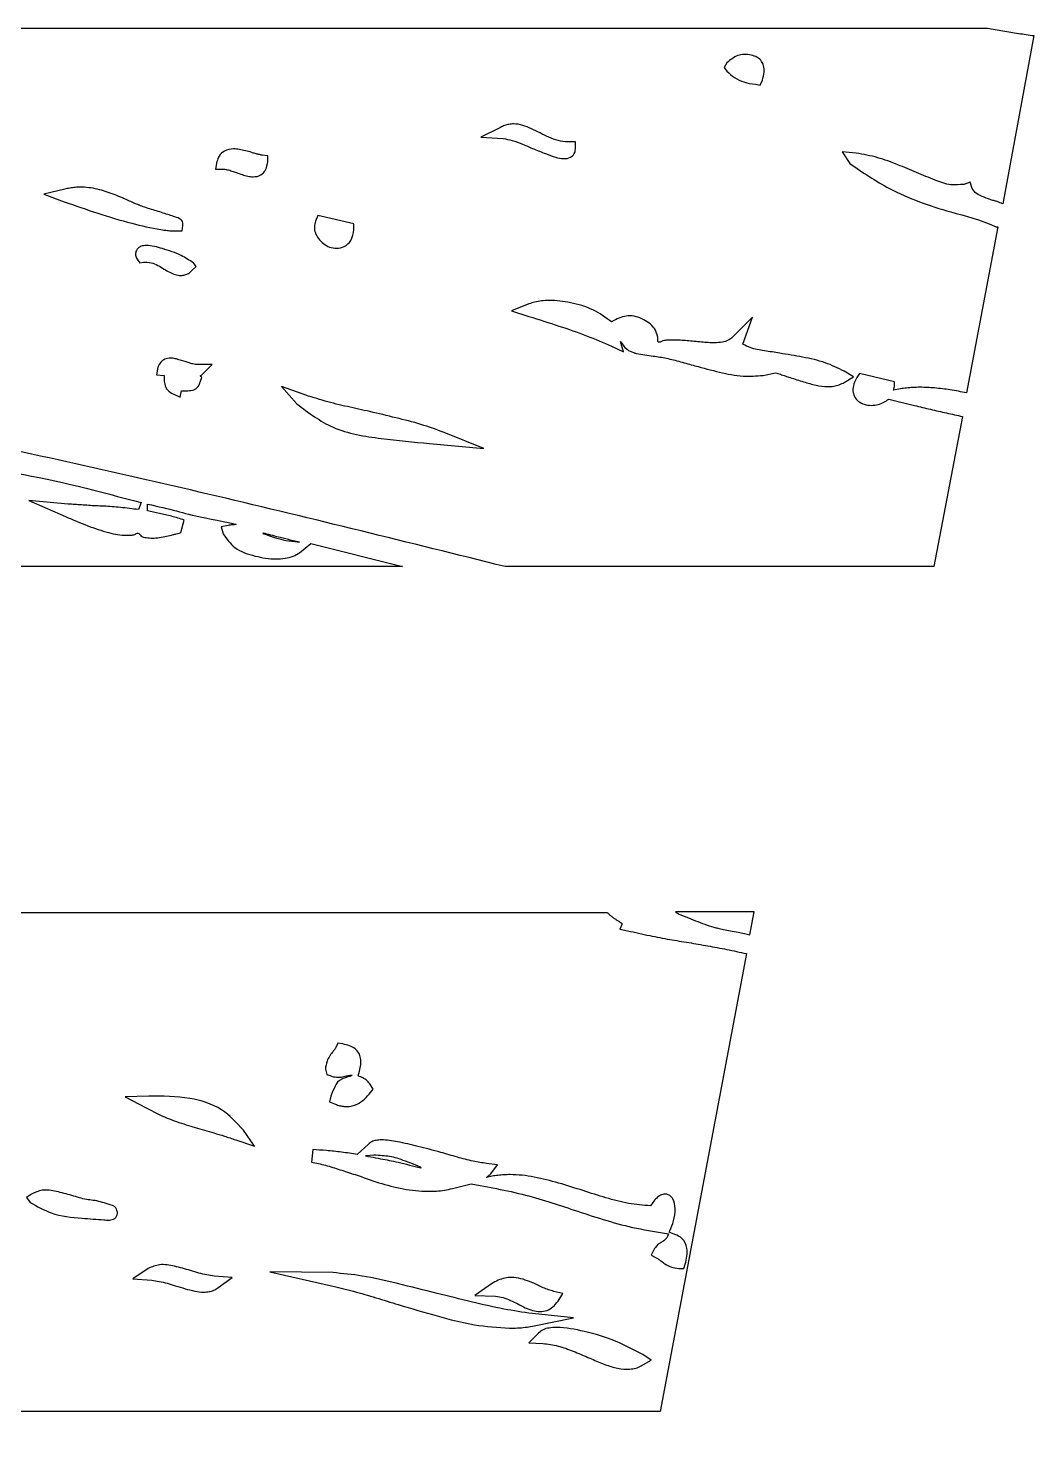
# Model space of a CAD drawing. Header units: inches. Extents: x 0.01 to 3.99, y 0.01 to 4.99.
# Drawn here: x 2.8745 to 3.1102, y 1.3559 to 1.684 of the extents above; entities that cross this region are included whole.
import ezdxf

# ---------------------------------------------------------------- set-up
doc = ezdxf.new("R2010")
doc.units = ezdxf.units.IN
doc.layers.add('Logo', color=7, linetype='CONTINUOUS')

msp = doc.modelspace()

# ---------------------------------------------------------------- linework, layer by layer
at = {"layer": 'Logo', "color": 7}
for points in [[(2.73022, 1.683985), (3.099259, 1.683985)], [(3.110161, 1.682195), (3.102839, 1.642818)], [(3.038241, 1.675849), (3.03759, 1.67471)], [(3.03759, 1.67471), (3.038241, 1.673896)], [(3.044912, 1.670805), (3.046051, 1.670642), (3.046539, 1.671781)], [(2.985195, 1.660716), (2.980639, 1.658438)], [(2.980639, 1.658438), (2.985846, 1.658113)], [(3.002769, 1.655672), (3.002769, 1.657299), (3.000979, 1.657299)], [(2.930686, 1.652743), (2.930686, 1.654045), (2.929384, 1.654208)], [(3.068506, 1.654696), (3.065251, 1.655021), (3.067041, 1.652255)], [(2.918807, 1.652743), (2.918482, 1.650953)], [(2.918482, 1.650953), (2.920434, 1.650953)], [(3.095679, 1.646397), (3.095191, 1.647862), (3.093727, 1.647374)], [(2.883173, 1.646235), (2.878291, 1.645096)], [(2.878291, 1.645096), (2.88301, 1.643306)], [(2.909044, 1.636472), (2.910672, 1.636472), (2.910834, 1.637773)], [(2.950862, 1.636797), (2.950862, 1.638099), (2.942401, 1.640051), (2.941913, 1.63875)], [(3.1017, 1.637448), (3.094377, 1.598559)], [(2.900258, 1.629638), (2.900746, 1.628987), (2.901559, 1.62915)], [(2.91295, 1.627197), (2.913926, 1.628173), (2.913275, 1.628987)], [(2.991867, 1.619387), (2.987799, 1.617759), (2.991867, 1.616458)], [(3.011718, 1.615481), (3.01123, 1.615156)], [(3.041983, 1.609949), (3.044261, 1.616295), (3.039542, 1.611576)], [(3.01123, 1.609461), (3.013996, 1.608159), (3.013345, 1.6106)], [(3.016762, 1.607834), (3.016599, 1.607834), (3.020993, 1.607183)], [(2.904977, 1.604579), (2.904651, 1.60279), (2.906441, 1.602627), (2.906441, 1.601813)], [(2.915065, 1.602627), (2.917668, 1.60523), (2.913763, 1.60523)], [(2.914739, 1.600674), (2.915228, 1.602139), (2.914902, 1.602464)], [(3.046702, 1.602627), (3.049631, 1.603278)], [(3.06574, 1.601), (3.067855, 1.602301), (3.06574, 1.603603)], [(3.077455, 1.600023), (3.077455, 1.601162), (3.069319, 1.603115), (3.068668, 1.602139)], [(2.908719, 1.598234), (2.910183, 1.597583), (2.910509, 1.599047), (2.91116, 1.599047), (2.911973, 1.599047)], [(2.93394, 1.600023), (2.93752, 1.595956)], [(2.938984, 1.598234), (2.93394, 1.600023)], [(3.07892, 1.599535), (3.077292, 1.59921)], [(3.076153, 1.597095), (3.082174, 1.59563)], [(3.093401, 1.593027), (3.08673, 1.55788), (2.986334, 1.55788)], [(2.968598, 1.586681), (2.98129, 1.585542), (2.972015, 1.589284)], [(2.883986, 1.572524), (2.874711, 1.573338), (2.883335, 1.569596)], [(2.901071, 1.57285), (2.90042, 1.571223)], [(2.902536, 1.570897), (2.902536, 1.572524)], [(2.910346, 1.565853), (2.91116, 1.568782)], [(2.921411, 1.56748), (2.919784, 1.567155), (2.920272, 1.565528)], [(2.93817, 1.561134), (2.940774, 1.56325), (2.962252, 1.55788), (2.803605, 1.55788), (2.798886, 1.532496)], [(2.937031, 1.563738), (2.93817, 1.563575)], [(2.796282, 1.520455), (2.787984, 1.476848), (3.010254, 1.476848)], [(3.04361, 1.471641), (3.044587, 1.47701), (3.0262, 1.47701)], [(3.013671, 1.474244), (3.013182, 1.472943), (3.014972, 1.472617)], [(3.042797, 1.467247), (3.02262, 1.360018), (2.766017, 1.360018), (2.765204, 1.35595)], [(2.948259, 1.446094), (2.94712, 1.446257), (2.946632, 1.445281)], [(2.944191, 1.440237), (2.944516, 1.438935)], [(2.944516, 1.438935), (2.945493, 1.43861)], [(2.951839, 1.43861), (2.952164, 1.439749)], [(2.902861, 1.433891), (2.897329, 1.433728), (2.90221, 1.431125)], [(2.945493, 1.433891), (2.945167, 1.432589), (2.946306, 1.432101)], [(2.954767, 1.434704), (2.955418, 1.435518), (2.954767, 1.436494)], [(2.927594, 1.422175), (2.924991, 1.425918)], [(2.923201, 1.42364), (2.927594, 1.422175)], [(2.941262, 1.421362), (2.940937, 1.418433)], [(2.954279, 1.422663), (2.951676, 1.420223)], [(2.955581, 1.42006), (2.953628, 1.419897)], [(2.982917, 1.415667), (2.984544, 1.417782), (2.981941, 1.418107)], [(2.983243, 1.415178), (2.981941, 1.414853)], [(2.875362, 1.410948), (2.874223, 1.410134), (2.875037, 1.408995)], [(2.973968, 1.41225), (2.978361, 1.413389), (2.983405, 1.412412)], [(3.021155, 1.409321), (3.020342, 1.408182)], [(3.023596, 1.401836), (3.024572, 1.401673), (3.024247, 1.400859)], [(3.026037, 1.40151), (3.024735, 1.401998), (3.024898, 1.402324)], [(3.021155, 1.397931), (3.020505, 1.396629), (3.021806, 1.395978)], [(3.027013, 1.393537), (3.028152, 1.393537), (3.028478, 1.394514)], [(2.902698, 1.393537), (2.899119, 1.391097), (2.903512, 1.390771)], [(2.922387, 1.391422), (2.918156, 1.391747)], [(2.91897, 1.388981), (2.922387, 1.391422)], [(2.945981, 1.392561), (2.931174, 1.392724), (2.945655, 1.389469)], [(2.98308, 1.389958), (2.979175, 1.387191), (2.984056, 1.387029)], [(2.998701, 1.38589), (2.99984, 1.38768), (2.997724, 1.388168)], [(2.99268, 1.380032), (3.00228, 1.381984), (2.99268, 1.382961)], [(2.994145, 1.378405), (2.991867, 1.376127), (2.995121, 1.375964)], [(3.020505, 1.372059), (3.018552, 1.373361)], [(3.018715, 1.371083), (3.020505, 1.372059)]]:
    msp.add_lwpolyline(points, dxfattribs=at)
for points in [[(2.942564, 1.634682)], [(2.900258, 1.56569)], [(3.02864, 1.475871)], [(3.029291, 1.469851)], [(2.895539, 1.406392)], [(3.026037, 1.40151)], [(2.987311, 1.379544)]]:
    msp.add_lwpolyline(points, close=True, dxfattribs=at)
for points, knots in [([(3.099259, 1.683985), (3.100466, 1.683768), (3.102889, 1.683332), (3.106521, 1.682719), (3.108953, 1.682369), (3.110161, 1.682195)], [0, 0, 0, 0, 0.003679, 0.007387, 0.011049, 0.011049, 0.011049, 0.011049]), ([(3.046539, 1.671781), (3.046732, 1.672408), (3.047071, 1.67351), (3.046902, 1.675041), (3.046229, 1.676774), (3.043862, 1.677921), (3.040684, 1.677866), (3.039045, 1.676513), (3.038241, 1.675849)], [0, 0, 0, 0, 0.001946, 0.003418, 0.004539, 0.007383, 0.010543, 0.013589, 0.013589, 0.013589, 0.013589]), ([(3.038241, 1.673896), (3.038815, 1.673352), (3.039979, 1.672249), (3.042314, 1.671213), (3.044013, 1.670946), (3.044912, 1.670805)], [0, 0, 0, 0, 0.00236, 0.004784, 0.00751, 0.00751, 0.00751, 0.00751]), ([(3.000979, 1.657299), (3.000215, 1.657374), (2.998673, 1.657526), (2.996523, 1.658399), (2.994475, 1.659414), (2.992472, 1.660395), (2.990458, 1.661284), (2.988645, 1.661596), (2.987203, 1.661462), (2.986162, 1.66117), (2.985519, 1.660868), (2.985195, 1.660716)], [0, 0, 0, 0, 0.00229, 0.004626, 0.006898, 0.009159, 0.011315, 0.013486, 0.014581, 0.015638, 0.01671, 0.01671, 0.01671, 0.01671]), ([(2.985846, 1.658113), (2.986542, 1.657981), (2.9881, 1.657686), (2.990465, 1.656764), (2.993036, 1.655638), (2.995617, 1.65463), (2.997908, 1.653739), (2.999892, 1.653281), (3.001519, 1.653543), (3.002602, 1.654486), (3.002715, 1.655288), (3.002769, 1.655672)], [0, 0, 0, 0, 0.002122, 0.004747, 0.007585, 0.01055, 0.013053, 0.014969, 0.016589, 0.017821, 0.018954, 0.018954, 0.018954, 0.018954]), ([(2.929384, 1.654208), (2.929113, 1.654263), (2.928567, 1.654373), (2.927744, 1.654563), (2.926749, 1.654956), (2.925495, 1.655195), (2.924101, 1.655559), (2.922432, 1.655759), (2.920619, 1.655435), (2.919292, 1.654145), (2.918959, 1.65318), (2.918807, 1.652743)], [0, 0, 0, 0, 0.000831, 0.00167, 0.002529, 0.004031, 0.005488, 0.006845, 0.009073, 0.010735, 0.012112, 0.012112, 0.012112, 0.012112]), ([(3.093727, 1.647374), (3.092715, 1.647282), (3.090398, 1.647071), (3.086707, 1.648454), (3.082634, 1.650142), (3.07821, 1.652037), (3.073539, 1.653783), (3.070201, 1.654388), (3.068506, 1.654696)], [0, 0, 0, 0, 0.003014, 0.006903, 0.011566, 0.016326, 0.021325, 0.026482, 0.026482, 0.026482, 0.026482]), ([(2.920434, 1.650953), (2.920714, 1.650915), (2.921355, 1.650827), (2.922318, 1.650491), (2.923464, 1.650114), (2.924684, 1.649654), (2.925985, 1.64929), (2.927459, 1.64908), (2.929101, 1.649381), (2.930425, 1.650836), (2.930594, 1.65207), (2.930686, 1.652743)], [0, 0, 0, 0, 0.000843, 0.001939, 0.003047, 0.004465, 0.005851, 0.007088, 0.008927, 0.010594, 0.012595, 0.012595, 0.012595, 0.012595]), ([(3.067041, 1.652255), (3.070059, 1.650196), (3.07733, 1.645235), (3.089128, 1.641157), (3.097717, 1.639098), (3.101148, 1.637489), (3.101427, 1.637446), (3.101605, 1.637447), (3.1017, 1.637448)], [0, 0, 0, 0, 0.010925, 0.026319, 0.037067, 0.037373, 0.037624, 0.037907, 0.037907, 0.037907, 0.037907]), ([(2.910834, 1.637773), (2.910814, 1.638183), (2.910767, 1.639126), (2.908802, 1.639839), (2.907016, 1.640408), (2.905031, 1.641041), (2.903457, 1.641509), (2.90195, 1.641958), (2.900579, 1.642501), (2.899265, 1.643015), (2.89728, 1.643981), (2.894473, 1.645134), (2.890763, 1.646385), (2.887711, 1.646783), (2.885555, 1.646683), (2.884354, 1.646531), (2.883565, 1.646333), (2.883173, 1.646235)], [0, 0, 0, 0, 0.001138, 0.002621, 0.00549, 0.007113, 0.008806, 0.01043, 0.011823, 0.013228, 0.014663, 0.018442, 0.022327, 0.026387, 0.027569, 0.028797, 0.030009, 0.030009, 0.030009, 0.030009]), ([(3.102839, 1.642818), (3.102582, 1.642924), (3.102082, 1.64313), (3.101335, 1.643443), (3.100095, 1.643729), (3.098549, 1.644313), (3.096704, 1.645025), (3.09599, 1.645981), (3.095679, 1.646397)], [0, 0, 0, 0, 0.000835, 0.001623, 0.002423, 0.004639, 0.006625, 0.008158, 0.008158, 0.008158, 0.008158]), ([(2.88301, 1.643306), (2.885622, 1.642402), (2.890862, 1.640589), (2.898377, 1.638293), (2.903868, 1.637067), (2.90705, 1.636567), (2.908193, 1.636479), (2.908809, 1.636474), (2.909044, 1.636472)], [0, 0, 0, 0, 0.008292, 0.016634, 0.02356, 0.025149, 0.026292, 0.026997, 0.026997, 0.026997, 0.026997]), ([(2.941913, 1.63875), (2.941793, 1.638306), (2.94155, 1.63741), (2.941776, 1.635945), (2.942294, 1.635115), (2.942564, 1.634682)], [0, 0, 0, 0, 0.00137, 0.002765, 0.004285, 0.004285, 0.004285, 0.004285]), ([(2.942564, 1.634682), (2.942933, 1.634268), (2.943674, 1.633437), (2.945152, 1.632631), (2.946867, 1.632281), (2.948741, 1.632688), (2.95049, 1.63427), (2.950728, 1.635884), (2.950862, 1.636797)], [0, 0, 0, 0, 0.001653, 0.00332, 0.004952, 0.006813, 0.008877, 0.011564, 0.011564, 0.011564, 0.011564]), ([(2.913275, 1.628987), (2.912349, 1.629593), (2.910102, 1.631064), (2.906296, 1.632257), (2.903135, 1.633178), (2.901125, 1.632985), (2.900361, 1.632494), (2.899912, 1.631967), (2.899718, 1.631318), (2.899708, 1.630479), (2.900058, 1.629943), (2.900258, 1.629638)], [0, 0, 0, 0, 0.003306, 0.008022, 0.0119, 0.013084, 0.013909, 0.014565, 0.015111, 0.015918, 0.016985, 0.016985, 0.016985, 0.016985]), ([(2.901559, 1.62915), (2.902169, 1.629145), (2.903351, 1.629136), (2.904998, 1.628456), (2.906367, 1.627552), (2.9077, 1.626768), (2.909, 1.626214), (2.910218, 1.626006), (2.911283, 1.626128), (2.912195, 1.626516), (2.912688, 1.626961), (2.91295, 1.627197)], [0, 0, 0, 0, 0.001813, 0.003514, 0.005244, 0.006742, 0.008146, 0.009462, 0.010398, 0.011329, 0.012379, 0.012379, 0.012379, 0.012379]), ([(3.01123, 1.615156), (3.009818, 1.616189), (3.006914, 1.618312), (3.001774, 1.619748), (2.997671, 1.620284), (2.994856, 1.620141), (2.99327, 1.619864), (2.99232, 1.619541), (2.991867, 1.619387)], [0, 0, 0, 0, 0.005209, 0.010711, 0.015767, 0.017572, 0.019146, 0.02058, 0.02058, 0.02058, 0.02058]), ([(2.991867, 1.616458), (2.994218, 1.615718), (2.99875, 1.614294), (3.005254, 1.612072), (3.00929, 1.610309), (3.01123, 1.609461)], [0, 0, 0, 0, 0.007395, 0.014253, 0.020603, 0.020603, 0.020603, 0.020603]), ([(3.039542, 1.611576), (3.039225, 1.611321), (3.038526, 1.610759), (3.037037, 1.610351), (3.035441, 1.610246), (3.033809, 1.610314), (3.032237, 1.610445), (3.030603, 1.610597), (3.028932, 1.610764), (3.027301, 1.610881), (3.025798, 1.610955), (3.024412, 1.610859), (3.023332, 1.610856), (3.021885, 1.610034), (3.022163, 1.61145), (3.021863, 1.612281), (3.021202, 1.614081), (3.018839, 1.615901), (3.015118, 1.617053), (3.012824, 1.615993), (3.011718, 1.615481)], [0, 0, 0, 0, 0.001211, 0.002667, 0.004529, 0.006007, 0.00756, 0.009261, 0.010932, 0.012599, 0.014155, 0.015482, 0.016638, 0.01778, 0.018716, 0.019637, 0.020648, 0.024316, 0.028117, 0.031657, 0.031657, 0.031657, 0.031657]), ([(3.013345, 1.6106), (3.013588, 1.610217), (3.014093, 1.609419), (3.015236, 1.608388), (3.016231, 1.608027), (3.016762, 1.607834)], [0, 0, 0, 0, 0.001359, 0.002828, 0.004509, 0.004509, 0.004509, 0.004509]), ([(3.06574, 1.603603), (3.064261, 1.604331), (3.061154, 1.605859), (3.055971, 1.606967), (3.051203, 1.607728), (3.047119, 1.60842), (3.044133, 1.608848), (3.042551, 1.609658), (3.041983, 1.609949)], [0, 0, 0, 0, 0.004926, 0.010349, 0.015796, 0.019417, 0.022817, 0.024724, 0.024724, 0.024724, 0.024724]), ([(2.913763, 1.60523), (2.913551, 1.605257), (2.913046, 1.605321), (2.91224, 1.605579), (2.911265, 1.605904), (2.910187, 1.606235), (2.909064, 1.606583), (2.907849, 1.60676), (2.9066, 1.606545), (2.905524, 1.605747), (2.905163, 1.604977), (2.904977, 1.604579)], [0, 0, 0, 0, 0.00064, 0.001523, 0.002532, 0.003725, 0.004908, 0.006055, 0.007382, 0.008601, 0.009902, 0.009902, 0.009902, 0.009902]), ([(3.020993, 1.607183), (3.022021, 1.607027), (3.024166, 1.606702), (3.027407, 1.605859), (3.03153, 1.604672), (3.036375, 1.603392), (3.041713, 1.602276), (3.04514, 1.602517), (3.046702, 1.602627)], [0, 0, 0, 0, 0.003117, 0.006505, 0.010035, 0.015987, 0.021571, 0.026249, 0.026249, 0.026249, 0.026249]), ([(2.906441, 1.601813), (2.906459, 1.601407), (2.9065, 1.600503), (2.907113, 1.599004), (2.90815, 1.598507), (2.908719, 1.598234)], [0, 0, 0, 0, 0.001223, 0.002723, 0.004551, 0.004551, 0.004551, 0.004551]), ([(2.914902, 1.602464), (2.91491, 1.602507), (2.914923, 1.60258), (2.915007, 1.602621), (2.915051, 1.602625), (2.915065, 1.602627)], [0, 0, 0, 0, 0.000122, 0.000211, 0.000254, 0.000254, 0.000254, 0.000254]), ([(3.049631, 1.603278), (3.050012, 1.603159), (3.050777, 1.60292), (3.051901, 1.602497), (3.053716, 1.601931), (3.056108, 1.601173), (3.059004, 1.600312), (3.061395, 1.599954), (3.063225, 1.600093), (3.064555, 1.600405), (3.065348, 1.600803), (3.06574, 1.601)], [0, 0, 0, 0, 0.001197, 0.002405, 0.003602, 0.006898, 0.009934, 0.012667, 0.014081, 0.015423, 0.016733, 0.016733, 0.016733, 0.016733]), ([(3.068668, 1.602139), (3.068341, 1.60151), (3.067773, 1.60042), (3.067694, 1.598775), (3.068141, 1.597476), (3.069073, 1.596468), (3.070454, 1.595784), (3.072051, 1.595554), (3.073627, 1.595767), (3.075021, 1.596277), (3.075788, 1.59683), (3.076153, 1.597095)], [0, 0, 0, 0, 0.002104, 0.003648, 0.004786, 0.006143, 0.007647, 0.00933, 0.010903, 0.012379, 0.013728, 0.013728, 0.013728, 0.013728]), ([(2.986334, 1.55788), (2.963832, 1.563456), (2.919398, 1.574467), (2.853839, 1.589217), (2.810519, 1.596925), (2.789448, 1.600674)], [0, 0, 0, 0, 0.06955, 0.137337, 0.201536, 0.201536, 0.201536, 0.201536]), ([(2.799049, 1.582938), (2.80092, 1.582827), (2.804096, 1.582638), (2.807691, 1.58546), (2.809006, 1.588175), (2.809969, 1.590204), (2.810822, 1.591479), (2.818843, 1.599682), (2.843126, 1.582434), (2.871396, 1.5808), (2.891215, 1.57549), (2.901071, 1.57285)], [0, 0, 0, 0, 0.005423, 0.009205, 0.012843, 0.014417, 0.01594, 0.017436, 0.04824, 0.07866, 0.108757, 0.108757, 0.108757, 0.108757]), ([(2.911973, 1.599047), (2.912466, 1.599078), (2.913313, 1.599131), (2.914316, 1.599803), (2.914605, 1.600398), (2.914739, 1.600674)], [0, 0, 0, 0, 0.00146, 0.002512, 0.003423, 0.003423, 0.003423, 0.003423]), ([(2.972015, 1.589284), (2.970207, 1.589943), (2.966501, 1.591293), (2.960639, 1.592743), (2.954904, 1.594124), (2.949347, 1.595309), (2.944108, 1.596566), (2.940689, 1.597678), (2.938984, 1.598234)], [0, 0, 0, 0, 0.005769, 0.011824, 0.018098, 0.023468, 0.028872, 0.034249, 0.034249, 0.034249, 0.034249]), ([(3.077292, 1.59921), (3.077301, 1.599305), (3.077318, 1.599488), (3.077429, 1.599746), (3.077446, 1.599928), (3.077455, 1.600023)], [0, 0, 0, 0, 0.000286, 0.000546, 0.000832, 0.000832, 0.000832, 0.000832]), ([(3.094377, 1.598559), (3.0931, 1.598808), (3.090617, 1.599291), (3.086976, 1.599735), (3.084073, 1.599894), (3.081882, 1.599826), (3.080363, 1.599706), (3.079385, 1.59959), (3.07892, 1.599535)], [0, 0, 0, 0, 0.003902, 0.007587, 0.010996, 0.012612, 0.014159, 0.015566, 0.015566, 0.015566, 0.015566]), ([(2.93752, 1.595956), (2.940244, 1.593904), (2.946094, 1.589498), (2.957266, 1.587789), (2.964843, 1.587048), (2.968598, 1.586681)], [0, 0, 0, 0, 0.010086, 0.021662, 0.033038, 0.033038, 0.033038, 0.033038]), ([(3.082174, 1.59563), (3.08342, 1.595315), (3.085907, 1.594687), (3.089655, 1.593842), (3.092153, 1.593298), (3.093401, 1.593027)], [0, 0, 0, 0, 0.003856, 0.007695, 0.011526, 0.011526, 0.011526, 0.011526]), ([(2.90042, 1.571223), (2.899012, 1.571405), (2.896308, 1.571756), (2.892396, 1.572039), (2.889355, 1.572131), (2.887098, 1.572333), (2.885521, 1.572389), (2.88449, 1.57248), (2.883986, 1.572524)], [0, 0, 0, 0, 0.004261, 0.008177, 0.011761, 0.013387, 0.014974, 0.016491, 0.016491, 0.016491, 0.016491]), ([(2.902536, 1.572524), (2.904965, 1.571964), (2.909811, 1.570845), (2.914125, 1.569495), (2.925279, 1.567619), (2.922377, 1.567643), (2.921895, 1.56761), (2.921573, 1.567524), (2.921411, 1.56748)], [0, 0, 0, 0, 0.006984, 0.013933, 0.020917, 0.021405, 0.021895, 0.022397, 0.022397, 0.022397, 0.022397]), ([(2.883335, 1.569596), (2.885058, 1.568854), (2.888363, 1.567432), (2.893108, 1.565821), (2.896573, 1.565109), (2.89864, 1.565252), (2.899511, 1.565316), (2.900385, 1.565958), (2.901046, 1.564811), (2.902308, 1.56465), (2.903738, 1.564496), (2.905353, 1.564664), (2.90697, 1.564996), (2.908278, 1.565298), (2.909259, 1.565532), (2.909875, 1.565639), (2.910217, 1.565795), (2.910346, 1.565853)], [0, 0, 0, 0, 0.005623, 0.010785, 0.015051, 0.016089, 0.01696, 0.017721, 0.018767, 0.019964, 0.021433, 0.023102, 0.024796, 0.026391, 0.027126, 0.027826, 0.02825, 0.02825, 0.02825, 0.02825]), ([(2.91116, 1.568782), (2.910164, 1.569083), (2.908232, 1.569666), (2.905352, 1.570366), (2.903463, 1.570722), (2.902536, 1.570897)], [0, 0, 0, 0, 0.00312, 0.006054, 0.008885, 0.008885, 0.008885, 0.008885]), ([(2.920272, 1.565528), (2.921098, 1.564358), (2.922934, 1.56176), (2.927688, 1.560248), (2.931703, 1.559548), (2.934723, 1.55977), (2.936636, 1.560203), (2.93768, 1.560837), (2.93817, 1.561134)], [0, 0, 0, 0, 0.004197, 0.009323, 0.014276, 0.01644, 0.018371, 0.020083, 0.020083, 0.020083, 0.020083]), ([(2.93817, 1.563575), (2.937155, 1.563814), (2.935132, 1.56429), (2.932863, 1.564854), (2.928079, 1.566147), (2.932217, 1.564728), (2.934251, 1.564061), (2.93608, 1.563848), (2.937031, 1.563738)], [0, 0, 0, 0, 0.003004, 0.005981, 0.00888, 0.011327, 0.013879, 0.016644, 0.016644, 0.016644, 0.016644]), ([(3.010254, 1.476848), (3.010418, 1.476683), (3.010761, 1.476342), (3.011345, 1.475832), (3.011991, 1.475419), (3.012623, 1.475005), (3.013184, 1.474651), (3.01352, 1.47437), (3.013671, 1.474244)], [0, 0, 0, 0, 0.000699, 0.001451, 0.002319, 0.002994, 0.00372, 0.004307, 0.004307, 0.004307, 0.004307]), ([(3.0262, 1.47701), (3.026464, 1.476827), (3.02697, 1.476475), (3.027824, 1.476168), (3.02837, 1.47597), (3.02864, 1.475871)], [0, 0, 0, 0, 0.000961, 0.00184, 0.002705, 0.002705, 0.002705, 0.002705]), ([(3.02864, 1.475871), (3.029393, 1.475557), (3.030865, 1.474941), (3.03305, 1.47417), (3.034751, 1.473495), (3.036233, 1.47319), (3.037535, 1.472922), (3.039118, 1.472593), (3.04076, 1.472322), (3.04228, 1.471997), (3.043193, 1.471753), (3.04361, 1.471641)], [0, 0, 0, 0, 0.002446, 0.004786, 0.006953, 0.007916, 0.009319, 0.010942, 0.012767, 0.014309, 0.015604, 0.015604, 0.015604, 0.015604]), ([(3.014972, 1.472617), (3.016702, 1.472223), (3.019983, 1.471475), (3.024759, 1.470557), (3.027811, 1.470082), (3.029291, 1.469851)], [0, 0, 0, 0, 0.005321, 0.010095, 0.014588, 0.014588, 0.014588, 0.014588]), ([(3.029291, 1.469851), (3.030784, 1.46959), (3.033759, 1.469071), (3.038276, 1.468272), (3.04127, 1.467593), (3.042797, 1.467247)], [0, 0, 0, 0, 0.004546, 0.009062, 0.013756, 0.013756, 0.013756, 0.013756]), ([(2.946632, 1.445281), (2.946577, 1.445172), (2.946464, 1.444948), (2.946261, 1.44461), (2.945804, 1.444122), (2.945188, 1.443297), (2.944444, 1.441962), (2.944282, 1.440854), (2.944191, 1.440237)], [0, 0, 0, 0, 0.000367, 0.000751, 0.001179, 0.002366, 0.00384, 0.005696, 0.005696, 0.005696, 0.005696]), ([(2.952164, 1.439749), (2.952295, 1.440267), (2.952544, 1.441247), (2.952516, 1.442713), (2.952083, 1.444021), (2.951155, 1.445056), (2.949824, 1.445748), (2.948807, 1.445973), (2.948259, 1.446094)], [0, 0, 0, 0, 0.001599, 0.003022, 0.004339, 0.005646, 0.007083, 0.008763, 0.008763, 0.008763, 0.008763]), ([(2.945493, 1.43861), (2.945919, 1.438489), (2.946737, 1.438258), (2.947973, 1.438307), (2.948873, 1.438556), (2.949542, 1.438737), (2.949957, 1.438767), (2.951209, 1.438803), (2.947453, 1.438012), (2.946436, 1.436324), (2.945812, 1.434714), (2.945493, 1.433891)], [0, 0, 0, 0, 0.001322, 0.00254, 0.003642, 0.004137, 0.004585, 0.004959, 0.007282, 0.009712, 0.012257, 0.012257, 0.012257, 0.012257]), ([(2.954767, 1.436494), (2.954522, 1.43684), (2.954037, 1.437522), (2.952985, 1.438214), (2.952218, 1.438478), (2.951839, 1.43861)], [0, 0, 0, 0, 0.001264, 0.002491, 0.003695, 0.003695, 0.003695, 0.003695]), ([(2.924991, 1.425918), (2.923386, 1.427675), (2.919995, 1.431387), (2.911876, 1.433882), (2.906066, 1.433888), (2.902861, 1.433891)], [0, 0, 0, 0, 0.007032, 0.014857, 0.024479, 0.024479, 0.024479, 0.024479]), ([(2.946306, 1.432101), (2.94664, 1.43196), (2.947291, 1.431683), (2.948288, 1.431498), (2.94974, 1.431388), (2.951605, 1.431775), (2.953396, 1.433138), (2.954318, 1.434191), (2.954767, 1.434704)], [0, 0, 0, 0, 0.001083, 0.002116, 0.003022, 0.005453, 0.007606, 0.009653, 0.009653, 0.009653, 0.009653]), ([(2.90221, 1.431125), (2.903843, 1.430294), (2.906869, 1.428755), (2.911504, 1.427176), (2.915188, 1.426131), (2.918174, 1.42523), (2.920628, 1.424513), (2.922317, 1.42394), (2.923201, 1.42364)], [0, 0, 0, 0, 0.005488, 0.01017, 0.014658, 0.016979, 0.019528, 0.022327, 0.022327, 0.022327, 0.022327]), ([(2.951676, 1.420223), (2.95044, 1.420417), (2.948035, 1.420795), (2.944557, 1.421149), (2.942319, 1.421293), (2.941262, 1.421362)], [0, 0, 0, 0, 0.003753, 0.007303, 0.010481, 0.010481, 0.010481, 0.010481]), ([(2.981941, 1.418107), (2.980889, 1.418281), (2.978586, 1.418661), (2.975019, 1.419609), (2.970734, 1.420866), (2.966064, 1.422082), (2.961484, 1.423187), (2.958185, 1.423717), (2.956141, 1.423586), (2.955049, 1.423287), (2.954525, 1.422862), (2.954279, 1.422663)], [0, 0, 0, 0, 0.003196, 0.007, 0.011059, 0.016599, 0.021465, 0.02522, 0.026532, 0.027602, 0.02854, 0.02854, 0.02854, 0.02854]), ([(2.940937, 1.418433), (2.942034, 1.418215), (2.944289, 1.417767), (2.947662, 1.416619), (2.951859, 1.415325), (2.956703, 1.41354), (2.962386, 1.412027), (2.966955, 1.411534), (2.970211, 1.411638), (2.972123, 1.41182), (2.973358, 1.412107), (2.973968, 1.41225)], [0, 0, 0, 0, 0.003351, 0.006891, 0.01067, 0.016531, 0.022371, 0.028276, 0.030223, 0.032145, 0.034023, 0.034023, 0.034023, 0.034023]), ([(2.953628, 1.419897), (2.955201, 1.419596), (2.958301, 1.419003), (2.961789, 1.418367), (2.968868, 1.416379), (2.962487, 1.418882), (2.959469, 1.419846), (2.956852, 1.41999), (2.955581, 1.42006)], [0, 0, 0, 0, 0.004613, 0.009099, 0.01331, 0.017276, 0.021167, 0.024846, 0.024846, 0.024846, 0.024846]), ([(2.981941, 1.414853), (2.982047, 1.41495), (2.982255, 1.415139), (2.982604, 1.415381), (2.982811, 1.41557), (2.982917, 1.415667)], [0, 0, 0, 0, 0.000431, 0.00084, 0.001271, 0.001271, 0.001271, 0.001271]), ([(3.020342, 1.408182), (3.018621, 1.408336), (3.01509, 1.408651), (3.009841, 1.41004), (3.004442, 1.41181), (2.998872, 1.413566), (2.993208, 1.415042), (2.988871, 1.415568), (2.986025, 1.415469), (2.984614, 1.415345), (2.983692, 1.415233), (2.983243, 1.415178)], [0, 0, 0, 0, 0.005176, 0.010616, 0.016233, 0.02223, 0.028131, 0.033783, 0.035242, 0.036669, 0.038028, 0.038028, 0.038028, 0.038028]), ([(2.895539, 1.406392), (2.895453, 1.406874), (2.895239, 1.408064), (2.892695, 1.408767), (2.890537, 1.409485), (2.888206, 1.409615), (2.886551, 1.410125), (2.884194, 1.410793), (2.881374, 1.411602), (2.878044, 1.412169), (2.876189, 1.411324), (2.875362, 1.410948)], [0, 0, 0, 0, 0.001376, 0.003395, 0.006968, 0.00854, 0.010302, 0.012152, 0.015879, 0.019205, 0.021877, 0.021877, 0.021877, 0.021877]), ([(2.983405, 1.412412), (2.98571, 1.411949), (2.990136, 1.41106), (2.996458, 1.409195), (3.002731, 1.407107), (3.009226, 1.404963), (3.016252, 1.402986), (3.021107, 1.402226), (3.023596, 1.401836)], [0, 0, 0, 0, 0.007049, 0.013536, 0.019755, 0.026884, 0.034061, 0.041614, 0.041614, 0.041614, 0.041614]), ([(3.024898, 1.402324), (3.025214, 1.403106), (3.025889, 1.404776), (3.026252, 1.407355), (3.025879, 1.40937), (3.025154, 1.410428), (3.02452, 1.410848), (3.023644, 1.411023), (3.022656, 1.410729), (3.021799, 1.410093), (3.02136, 1.409566), (3.021155, 1.409321)], [0, 0, 0, 0, 0.002524, 0.00539, 0.007723, 0.008447, 0.009178, 0.009946, 0.011054, 0.012151, 0.013107, 0.013107, 0.013107, 0.013107]), ([(2.875037, 1.408995), (2.876649, 1.408085), (2.880418, 1.405955), (2.886471, 1.405301), (2.891066, 1.405046), (2.893578, 1.404809), (2.89503, 1.405074), (2.89537, 1.405954), (2.895539, 1.406392)], [0, 0, 0, 0, 0.005506, 0.012873, 0.017936, 0.019251, 0.020584, 0.021902, 0.021902, 0.021902, 0.021902]), ([(3.024247, 1.400859), (3.024179, 1.400748), (3.024031, 1.400504), (3.023689, 1.400184), (3.023211, 1.399817), (3.022514, 1.399492), (3.021762, 1.398849), (3.021371, 1.398257), (3.021155, 1.397931)], [0, 0, 0, 0, 0.000391, 0.000851, 0.001394, 0.002193, 0.003147, 0.004315, 0.004315, 0.004315, 0.004315]), ([(3.028478, 1.394514), (3.028785, 1.39578), (3.029293, 1.397872), (3.02802, 1.400617), (3.026642, 1.401238), (3.026037, 1.40151)], [0, 0, 0, 0, 0.003822, 0.006309, 0.008257, 0.008257, 0.008257, 0.008257]), ([(2.918156, 1.391747), (2.91758, 1.391826), (2.916369, 1.391992), (2.914524, 1.392445), (2.912032, 1.393256), (2.909028, 1.394046), (2.905562, 1.394721), (2.903582, 1.393902), (2.902698, 1.393537)], [0, 0, 0, 0, 0.001744, 0.003665, 0.005693, 0.009589, 0.013083, 0.015896, 0.015896, 0.015896, 0.015896]), ([(3.021806, 1.395978), (3.021917, 1.395912), (3.022143, 1.395778), (3.022445, 1.395526), (3.023022, 1.3952), (3.023783, 1.394497), (3.025206, 1.393792), (3.02636, 1.393629), (3.027013, 1.393537)], [0, 0, 0, 0, 0.000385, 0.00079, 0.001174, 0.002366, 0.003878, 0.005846, 0.005846, 0.005846, 0.005846]), ([(2.99268, 1.382961), (2.990447, 1.383291), (2.985637, 1.384001), (2.978238, 1.385758), (2.969945, 1.387774), (2.961453, 1.389932), (2.953351, 1.391849), (2.948254, 1.392341), (2.945981, 1.392561)], [0, 0, 0, 0, 0.00677, 0.014579, 0.022798, 0.032375, 0.040878, 0.047722, 0.047722, 0.047722, 0.047722]), ([(2.997724, 1.388168), (2.997291, 1.388288), (2.996423, 1.388528), (2.995162, 1.389003), (2.993757, 1.389783), (2.992014, 1.390466), (2.989987, 1.391218), (2.988001, 1.391497), (2.986193, 1.391312), (2.984592, 1.390802), (2.983599, 1.390248), (2.98308, 1.389958)], [0, 0, 0, 0, 0.00135, 0.002701, 0.00403, 0.006161, 0.008309, 0.010508, 0.012102, 0.013726, 0.015507, 0.015507, 0.015507, 0.015507]), ([(2.903512, 1.390771), (2.904088, 1.390692), (2.905299, 1.390527), (2.907145, 1.390073), (2.90916, 1.389421), (2.911331, 1.388799), (2.913535, 1.388212), (2.91543, 1.387946), (2.916927, 1.388072), (2.918056, 1.388374), (2.918673, 1.388784), (2.91897, 1.388981)], [0, 0, 0, 0, 0.001744, 0.003665, 0.005693, 0.008096, 0.010436, 0.012541, 0.013787, 0.014931, 0.015995, 0.015995, 0.015995, 0.015995]), ([(2.945655, 1.389469), (2.94737, 1.389054), (2.950852, 1.388211), (2.956048, 1.3867), (2.962556, 1.384661), (2.970221, 1.382426), (2.978854, 1.380137), (2.984578, 1.379736), (2.987311, 1.379544)], [0, 0, 0, 0, 0.005293, 0.010746, 0.016231, 0.025747, 0.034723, 0.042924, 0.042924, 0.042924, 0.042924]), ([(2.984056, 1.387029), (2.984647, 1.386965), (2.985853, 1.386835), (2.987545, 1.386047), (2.989285, 1.38526), (2.99095, 1.384321), (2.992683, 1.383639), (2.994432, 1.383361), (2.996127, 1.383611), (2.997623, 1.384502), (2.998327, 1.385409), (2.998701, 1.38589)], [0, 0, 0, 0, 0.00177, 0.003613, 0.005545, 0.00751, 0.009339, 0.011104, 0.012766, 0.014373, 0.016187, 0.016187, 0.016187, 0.016187]), ([(2.987311, 1.379544), (2.987944, 1.379554), (2.989176, 1.379574), (2.990971, 1.379732), (2.992121, 1.379934), (2.99268, 1.380032)], [0, 0, 0, 0, 0.001899, 0.003696, 0.0054, 0.0054, 0.0054, 0.0054]), ([(3.018552, 1.373361), (3.0165, 1.374462), (3.012141, 1.376802), (3.005299, 1.378786), (2.999948, 1.379825), (2.996697, 1.379646), (2.995171, 1.379309), (2.99447, 1.378692), (2.994145, 1.378405)], [0, 0, 0, 0, 0.006967, 0.014795, 0.021321, 0.023109, 0.024589, 0.025872, 0.025872, 0.025872, 0.025872]), ([(2.995121, 1.375964), (2.996323, 1.375813), (2.998765, 1.375506), (3.002253, 1.374187), (3.005615, 1.372761), (3.008791, 1.371329), (3.011811, 1.370276), (3.014316, 1.369869), (3.016204, 1.370013), (3.017553, 1.370365), (3.018326, 1.370843), (3.018715, 1.371083)], [0, 0, 0, 0, 0.003622, 0.007359, 0.011119, 0.014594, 0.017805, 0.0207, 0.022115, 0.023468, 0.02483, 0.02483, 0.02483, 0.02483])]:
    msp.add_open_spline(points, degree=3, knots=knots, dxfattribs=at)

doc.saveas('drawing.dxf')
